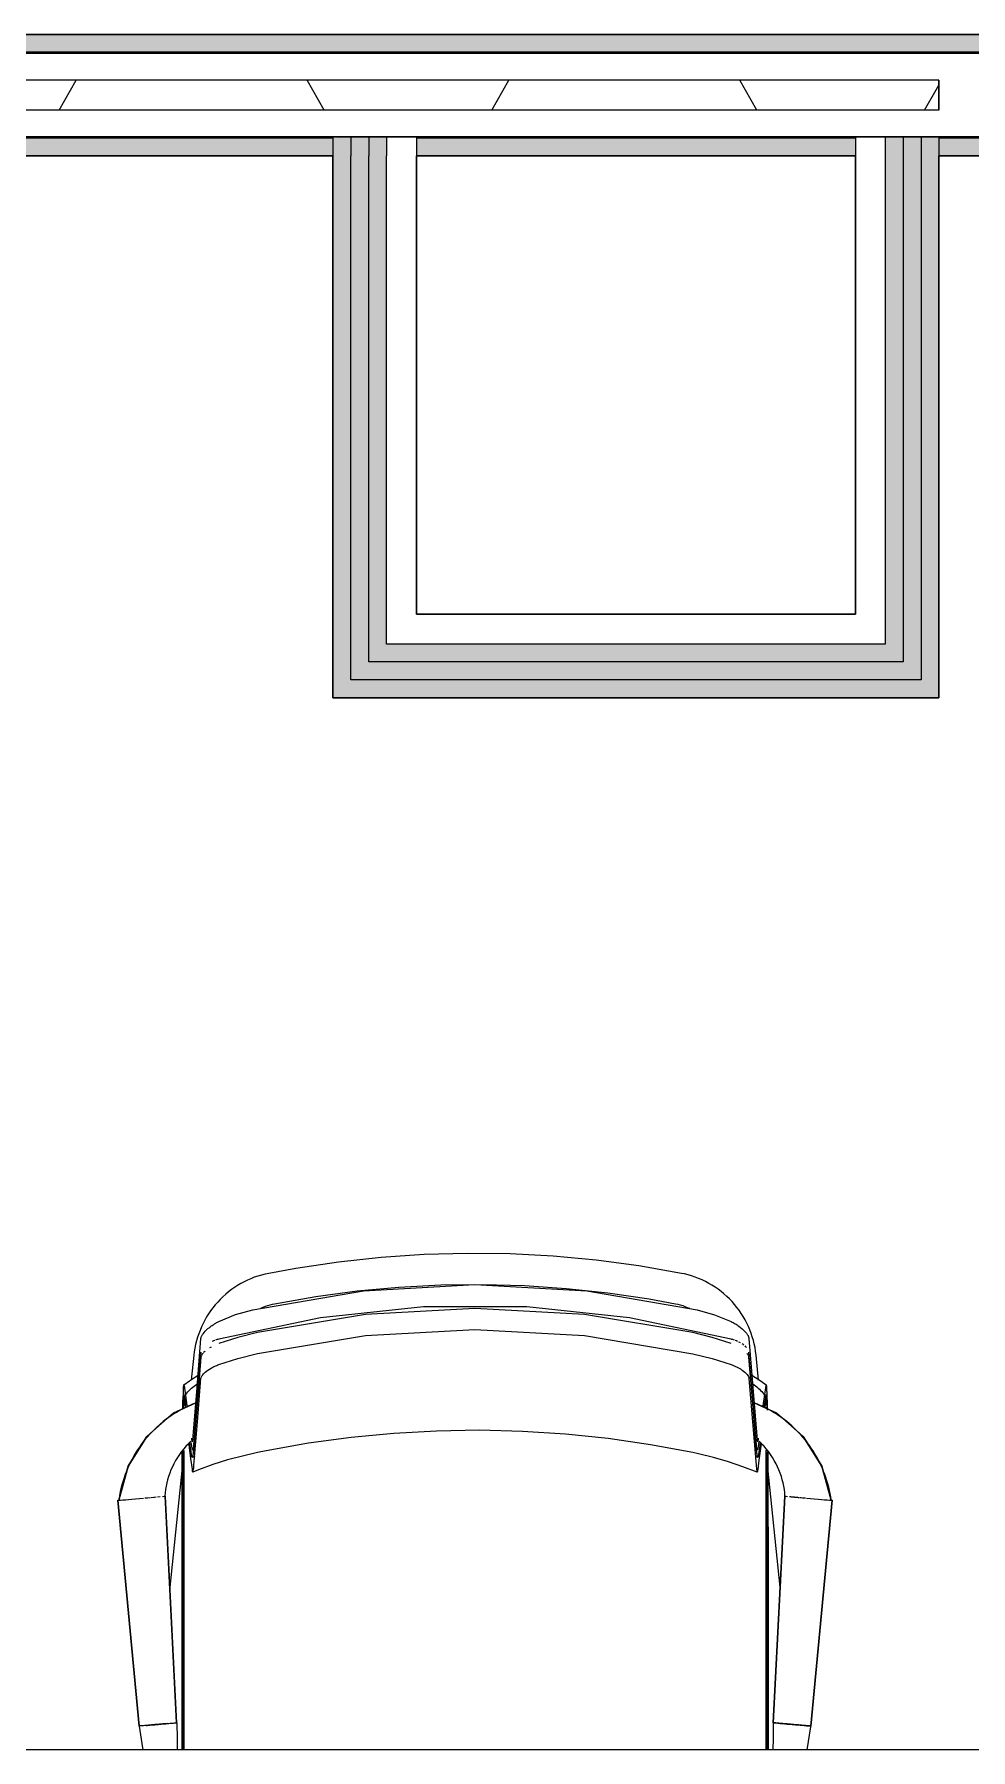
# Model space of a CAD drawing. Header units: millimetres. Extents: x 155920 to 295199, y -4084 to 97293.
# Drawn here: x 160446 to 161232, y 25469 to 26907 of the extents above; entities that cross this region are included whole.
import ezdxf

# ---------------------------------------------------------------- set-up
doc = ezdxf.new("R2010")
doc.units = ezdxf.units.MM
doc.header["$MEASUREMENT"] = 0
for name, color, linetype, lineweight in [('A-WALL', 7, 'CONTINUOUS', 9), ('A-WALL-PATT', 7, 'CONTINUOUS', 25), ('I-FURN', 8, 'CONTINUOUS', 9), ('I-WALL', 7, 'CONTINUOUS', 9)]:
    doc.layers.add(name, color=color, linetype=linetype, lineweight=lineweight)

msp = doc.modelspace()

# ---------------------------------------------------------------- hatches: boundary and pattern name
at = {"layer": 'A-WALL-PATT', "lineweight": 5}
for points in [[(157938, 26892.3), (161204.9, 26892.3), (161204.9, 26907.3), (157247.8, 26907.3), (157247.8, 26892.3), (157340, 26892.3)], [(160726.7, 26366.1), (160726.7, 26821.3), (160711.7, 26821.3), (160711.7, 26366.1)], [(160726.7, 26381.1), (160741.7, 26381.1), (160741.7, 26821.3), (160726.7, 26821.3), (160726.7, 26395.5)], [(161159.9, 26396.1), (161174.9, 26396.1), (161174.9, 26821.3), (161159.9, 26821.3), (161159.9, 26421.1)], [(161189.9, 26381.1), (161189.9, 26821.3), (161174.9, 26821.3), (161174.9, 26381.1)], [(160928.1, 26381.1), (161174.9, 26381.1), (161174.9, 26396.1), (160741.7, 26395.5), (160741.7, 26381.1), (160766.7, 26381.1)], [(160928.1, 26366.1), (161189.9, 26366.1), (161189.9, 26381.1), (160726.7, 26381.1), (160726.7, 26366.1), (160766.7, 26366.1)]]:
    msp.add_hatch(color=256, dxfattribs=at).paths.add_polyline_path(points, flags=0)
at = {"layer": 'A-WALL-PATT', "lineweight": 9}
h = msp.add_hatch(color=256, dxfattribs=at)
h.paths.add_polyline_path([(163308.8, 26856.3), (163308.8, 26892.3), (163415.8, 26892.3), (163415.8, 26907.3), (163293.8, 26907.3), (163293.8, 26856.3)], flags=0)
h.paths.add_polyline_path([(162268.8, 26856.3), (162283.8, 26856.3), (162283.8, 26907.3), (161983.8, 26907.3), (161983.8, 26892.3), (162268.8, 26892.3)], flags=0)
h.paths.add_polyline_path([(161583.8, 26892.3), (161583.8, 26907.3), (161204.9, 26907.3), (161204.9, 26892.3), (161526.1, 26892.3)], flags=0)
at = {"layer": 'A-WALL-PATT', "lineweight": 5}
h = msp.add_hatch(color=256, dxfattribs=at)
h.paths.add_polyline_path([(163308.8, 26805.3), (163308.8, 26856.3), (163293.8, 26856.3), (163293.8, 26805.3)], flags=0)
h.paths.add_polyline_path([(163400.8, 26805.3), (163415.8, 26805.3), (163415.8, 26820.3), (163400.8, 26820.3)], flags=0)
h.paths.add_polyline_path([(162283.8, 26805.3), (162283.8, 26856.3), (162268.8, 26856.3), (162268.8, 26820.3), (161983.8, 26820.3), (161983.8, 26805.3)], flags=0)
h.paths.add_polyline_path([(161227.1, 26805.3), (161583.8, 26805.3), (161583.8, 26820.3), (161204.9, 26820.3), (161204.9, 26805.3)], flags=0)
at = {"layer": 'A-WALL-PATT', "lineweight": 9}
h = msp.add_hatch(color=256, dxfattribs=at)
h.paths.add_polyline_path([(160928.1, 26805.3), (161134.9, 26805.3), (161134.9, 26820.3), (160766.7, 26820.3), (160766.7, 26805.3)], flags=0)
h.paths.add_polyline_path([(157340, 26805.3), (160696.7, 26805.3), (160696.7, 26820.3), (157247.8, 26820.3), (157247.8, 26805.3)], flags=0)
for points in [[(160711.7, 26351.1), (160711.7, 26821.3), (160696.7, 26820.3), (160696.7, 26351.1)], [(161189.9, 26366.1), (161204.9, 26366.1), (161204.9, 26821.3), (161189.9, 26821.3), (161189.9, 26381.1)], [(160928.1, 26351.1), (161204.9, 26351.1), (161204.9, 26366.1), (160711.7, 26366.1), (160711.7, 26351.1), (160766.7, 26351.1)]]:
    msp.add_hatch(color=256, dxfattribs=at).paths.add_polyline_path(points, flags=0)

# ---------------------------------------------------------------- linework, layer by layer
at = {"layer": 'A-WALL'}
for p, q in [((161204.9, 26892.3), (157247.8, 26892.3)), ((161204.9, 26891.3), (157247.8, 26891.3)), ((161583.8, 26892.3), (161204.9, 26892.3)), ((161583.8, 26891.3), (161204.9, 26891.3)), ((161204.9, 26868.8), (157247.8, 26868.8)), ((161204.9, 26843.8), (161204.9, 26868.8)), ((161204.9, 26868.8), (161204.9, 26843.8)), ((161204.9, 26843.8), (157247.8, 26843.8)), ((160696.7, 26821.3), (157247.8, 26821.3)), ((160696.7, 26820.3), (157247.8, 26820.3)), ((160711.7, 26821.3), (160696.7, 26821.3)), ((160696.7, 26821.3), (160711.7, 26821.3)), ((160696.7, 26821.3), (160696.7, 26820.3)), ((160696.7, 26820.3), (160696.7, 26805.3)), ((160726.7, 26821.3), (160711.7, 26821.3)), ((160711.7, 26821.3), (160726.7, 26821.3)), ((160711.7, 26821.3), (160711.7, 26805.3)), ((160741.7, 26821.3), (160726.7, 26821.3)), ((160726.7, 26821.3), (160741.7, 26821.3)), ((160726.7, 26821.3), (160726.7, 26805.3)), ((160766.7, 26821.3), (160741.7, 26821.3)), ((160741.7, 26821.3), (160766.7, 26821.3)), ((160741.7, 26821.3), (160741.7, 26805.3)), ((161134.9, 26821.3), (160766.7, 26821.3)), ((160766.7, 26821.3), (160766.7, 26820.3)), ((161134.9, 26820.3), (160766.7, 26820.3)), ((160766.7, 26820.3), (160766.7, 26805.3)), ((161159.9, 26821.3), (161134.9, 26821.3)), ((161134.9, 26821.3), (161159.9, 26821.3)), ((161134.9, 26821.3), (161134.9, 26820.3)), ((161134.9, 26820.3), (161134.9, 26805.3)), ((161174.9, 26821.3), (161159.9, 26821.3)), ((161159.9, 26821.3), (161174.9, 26821.3)), ((161159.9, 26821.3), (161159.9, 26805.3)), ((161189.9, 26821.3), (161174.9, 26821.3)), ((161174.9, 26821.3), (161189.9, 26821.3)), ((161174.9, 26821.3), (161174.9, 26805.3)), ((161204.9, 26821.3), (161189.9, 26821.3)), ((161189.9, 26821.3), (161204.9, 26821.3)), ((161189.9, 26821.3), (161189.9, 26805.3)), ((161583.8, 26821.3), (161204.9, 26821.3)), ((161204.9, 26821.3), (161204.9, 26820.3)), ((161583.8, 26820.3), (161204.9, 26820.3)), ((161204.9, 26820.3), (161204.9, 26805.3)), ((160711.7, 26366.1), (160711.7, 26805.3)), ((160726.7, 26381.1), (160726.7, 26805.3)), ((160741.7, 26396.1), (160741.7, 26805.3)), ((161159.9, 26805.3), (161159.9, 26421.1)), ((161174.9, 26805.3), (161174.9, 26421.1)), ((161189.9, 26805.3), (161189.9, 26421.1)), ((161159.9, 26421.1), (161159.9, 26396.1)), ((161174.9, 26421.1), (161174.9, 26396.1)), ((161189.9, 26421.1), (161189.9, 26381.1)), ((160766.7, 26396.1), (160741.7, 26396.1)), ((161159.9, 26396.1), (160766.7, 26396.1)), ((161174.9, 26396.1), (161174.9, 26381.1)), ((160741.7, 26381.1), (160726.7, 26381.1)), ((160766.7, 26381.1), (160741.7, 26381.1)), ((161174.9, 26381.1), (160766.7, 26381.1)), ((161189.9, 26381.1), (161189.9, 26366.1)), ((160726.7, 26366.1), (160711.7, 26366.1)), ((160766.7, 26366.1), (160726.7, 26366.1)), ((161189.9, 26366.1), (160766.7, 26366.1))]:
    msp.add_line(p, q, dxfattribs=at)
at = {"layer": 'A-WALL-PATT', "linetype": 'Continuous', "lineweight": 9}
for p, q in [((160467, 26843.8), (160481.4, 26868.8)), ((160689.4, 26843.8), (160675, 26868.8)), ((160829.9, 26843.8), (160844.3, 26868.8)), ((161052.3, 26843.8), (161037.9, 26868.8)), ((161192.8, 26843.8), (161204.9, 26864.8))]:
    msp.add_line(p, q, dxfattribs=at)
at = {"layer": 'I-FURN'}
for p, q in [((160701.2, 25877.8), (160665.5, 25872.5)), ((160737.1, 25881.7), (160701.2, 25877.8)), ((160773.2, 25884.1), (160737.1, 25881.7)), ((160809.3, 25885.1), (160773.2, 25884.1)), ((160845.4, 25884.7), (160809.3, 25885.1)), ((160881.5, 25882.8), (160845.4, 25884.7)), ((160917.5, 25879.4), (160881.5, 25882.8)), ((160953.3, 25874.6), (160917.5, 25879.4)), ((160625, 25862.7), (160622.2, 25861.3)), ((160627.8, 25863.9), (160625, 25862.7)), ((160630.7, 25865.1), (160627.8, 25863.9)), ((160633.7, 25866.1), (160630.7, 25865.1)), ((160636.7, 25867), (160633.7, 25866.1)), ((160639.7, 25867.8), (160636.7, 25867)), ((160642.8, 25868.4), (160639.7, 25867.8)), ((160665.5, 25872.5), (160642.8, 25868.4)), ((160988.9, 25868.4), (160953.3, 25874.6)), ((160991.5, 25867.9), (160988.9, 25868.4)), ((160994.6, 25867.1), (160991.5, 25867.9)), ((160997.5, 25866.2), (160994.6, 25867.1)), ((161000.5, 25865.2), (160997.5, 25866.2)), ((161003.4, 25864.1), (161000.5, 25865.2)), ((161006.3, 25862.9), (161003.4, 25864.1)), ((161009.1, 25861.5), (161006.3, 25862.9)), ((161011.8, 25860), (161009.1, 25861.5)), ((160604.4, 25848.8), (160602.1, 25846.6)), ((160606.7, 25850.9), (160604.4, 25848.8)), ((160609.1, 25852.9), (160606.7, 25850.9)), ((160611.6, 25854.8), (160609.1, 25852.9)), ((160614.1, 25856.6), (160611.6, 25854.8)), ((160616.7, 25858.2), (160614.1, 25856.6)), ((160619.4, 25859.8), (160616.7, 25858.2)), ((160622.2, 25861.3), (160619.4, 25859.8)), ((160629.5, 25837.9), (160722.2, 25853.7)), ((160647.7, 25842.9), (160682.3, 25848.9)), ((160682.3, 25848.9), (160717.1, 25853.6)), ((160717.1, 25853.6), (160752, 25856.8)), ((160722.2, 25853.7), (160815.8, 25859)), ((160752, 25856.8), (160787.1, 25858.7)), ((160787.1, 25858.7), (160822.2, 25859.1)), ((160815.8, 25859), (160909.5, 25853.7)), ((160822.2, 25859.1), (160857.2, 25858.2)), ((160857.2, 25858.2), (160892.3, 25855.8)), ((160892.3, 25855.8), (160927.1, 25852.1)), ((160909.5, 25853.7), (161002.2, 25837.9)), ((160927.1, 25852.1), (160961.9, 25846.9)), ((161014.5, 25858.5), (161011.8, 25860)), ((161017.2, 25856.8), (161014.5, 25858.5)), ((161019.7, 25855), (161017.2, 25856.8)), ((161022.2, 25853.1), (161019.7, 25855)), ((161024.6, 25851.2), (161022.2, 25853.1)), ((161027, 25849.1), (161024.6, 25851.2)), ((161029.2, 25846.9), (161027, 25849.1)), ((160592.4, 25834.5), (160590.7, 25831.8)), ((160594.1, 25837.1), (160592.4, 25834.5)), ((160596, 25839.6), (160594.1, 25837.1)), ((160597.9, 25842), (160596, 25839.6)), ((160600, 25844.3), (160597.9, 25842)), ((160602.1, 25846.6), (160600, 25844.3)), ((160601, 25828.1), (160615, 25833.8)), ((160615, 25833.8), (160629.5, 25837.9)), ((160724.1, 25833.8), (160633.3, 25818.7)), ((160636.2, 25839.2), (160638.1, 25840)), ((160638.1, 25840), (160640, 25840.8)), ((160640, 25840.8), (160642, 25841.4)), ((160642, 25841.4), (160644, 25842)), ((160644, 25842), (160646, 25842.5)), ((160646, 25842.5), (160647.7, 25842.9)), ((160772.5, 25840.2), (160686.2, 25831.2)), ((160815.8, 25838.9), (160724.1, 25833.8)), ((160859.2, 25840.2), (160772.5, 25840.2)), ((160907.6, 25833.8), (160815.8, 25838.9)), ((160945.5, 25831.2), (160859.2, 25840.2)), ((160998.4, 25818.7), (160907.6, 25833.8)), ((160961.9, 25846.9), (160983.9, 25842.9)), ((160983.9, 25842.9), (160986, 25842.5)), ((160986, 25842.5), (160988, 25841.9)), ((160988, 25841.9), (160990, 25841.3)), ((160990, 25841.3), (160991.9, 25840.7)), ((160991.9, 25840.7), (160993.9, 25839.9)), ((160993.9, 25839.9), (160995.8, 25839.1)), ((161002.2, 25837.9), (161016.6, 25833.7)), ((161016.6, 25833.7), (161030.6, 25828)), ((161031.4, 25844.7), (161029.2, 25846.9)), ((161033.4, 25842.3), (161031.4, 25844.7)), ((161035.4, 25839.9), (161033.4, 25842.3)), ((161037.3, 25837.4), (161035.4, 25839.9)), ((161039.1, 25834.8), (161037.3, 25837.4)), ((161040.7, 25832.2), (161039.1, 25834.8)), ((160585.2, 25820.6), (160584.1, 25817.7)), ((160586.4, 25823.5), (160585.2, 25820.6)), ((160587.7, 25826.3), (160586.4, 25823.5)), ((160589.2, 25829.1), (160587.7, 25826.3)), ((160590.7, 25831.8), (160589.2, 25829.1)), ((160686.2, 25831.2), (160601, 25813.2)), ((160633.3, 25818.7), (160617, 25814.6)), ((160724.1, 25816.2), (160815.8, 25821.3)), ((160815.8, 25821.3), (160907.6, 25816.2)), ((161030.6, 25813.2), (160945.5, 25831.2)), ((161014.6, 25814.5), (160998.4, 25818.7)), ((161042.3, 25829.5), (161040.7, 25832.2)), ((161043.7, 25826.7), (161042.3, 25829.5)), ((161045.1, 25823.9), (161043.7, 25826.7)), ((161046.3, 25821.1), (161045.1, 25823.9)), ((161047.4, 25818.1), (161046.3, 25821.1)), ((160580.9, 25805.7), (160580.4, 25802.6)), ((160581.5, 25808.7), (160580.9, 25805.7)), ((160582.3, 25811.8), (160581.5, 25808.7)), ((160583.1, 25814.8), (160582.3, 25811.8)), ((160582.7, 25772.6), (160586, 25813.9)), ((160584.1, 25817.7), (160583.1, 25814.8)), ((160617, 25814.6), (160601, 25809.6)), ((160633.3, 25801.1), (160724.1, 25816.2)), ((160907.6, 25816.2), (160998.4, 25801)), ((161030.6, 25809.5), (161014.6, 25814.5)), ((161045.6, 25813.8), (161048.9, 25772.6)), ((161048.4, 25815.2), (161047.4, 25818.1)), ((161049.3, 25812.2), (161048.4, 25815.2)), ((161050, 25809.2), (161049.3, 25812.2)), ((161050.7, 25806.1), (161050, 25809.2)), ((161051.2, 25803), (161050.7, 25806.1)), ((160580.1, 25799.9), (160577.9, 25778.8)), ((160580.4, 25802.6), (160580.1, 25799.9)), ((160586, 25802.3), (160582.8, 25762.5)), ((160586, 25798), (160582.8, 25758.9)), ((160601, 25791.9), (160617, 25796.9)), ((160617, 25796.9), (160633.3, 25801.1)), ((160998.4, 25801), (161014.6, 25796.9)), ((161014.6, 25796.9), (161030.6, 25791.9)), ((161048.8, 25762.4), (161045.6, 25802.2)), ((161048.8, 25758.9), (161045.6, 25798)), ((161051.5, 25799.9), (161051.2, 25803)), ((161053.7, 25778.8), (161051.5, 25799.9)), ((160571.6, 25774.9), (160576.4, 25778.4)), ((160576.4, 25778.4), (160581.3, 25781.6)), ((160581.3, 25781.6), (160583.6, 25782.9)), ((160581.3, 25774.7), (160582.5, 25775.5)), ((160583, 25743.9), (160586, 25780.4)), ((161045.6, 25780.3), (161048.6, 25743.9)), ((161048.1, 25782.9), (161051, 25781.2)), ((161048.8, 25775.7), (161050, 25774.9)), ((161051, 25781.2), (161055.9, 25777.9)), ((161055.9, 25777.9), (161060, 25774.9)), ((160572.1, 25762.6), (160570.8, 25762.3)), ((160570.8, 25762.3), (160571, 25755.5)), ((160570.8, 25755.3), (160570.8, 25762.3)), ((160571, 25762.3), (160571.2, 25769)), ((160571.4, 25764.4), (160571.3, 25762.3)), ((160572.2, 25759.9), (160571.7, 25766.1)), ((160571.8, 25774.4), (160574.1, 25757.6)), ((160572.1, 25765), (160572.3, 25765.4)), ((160572.3, 25765.4), (160572.5, 25765.7)), ((160572.4, 25763.7), (160572.3, 25764.6)), ((160572.6, 25762.7), (160572.4, 25763.7)), ((160572.5, 25765.7), (160572.6, 25765.7)), ((160572.6, 25765.7), (160573.4, 25766.9)), ((160573.4, 25757.3), (160572.6, 25762.7)), ((160573.4, 25766.9), (160574.2, 25768)), ((160574.2, 25768), (160575.1, 25769.1)), ((160575.1, 25769.1), (160576, 25770.1)), ((160576, 25770.1), (160577, 25771.1)), ((160577, 25771.1), (160578, 25772.1)), ((160578, 25772.1), (160579.1, 25773)), ((160579.1, 25773), (160580.2, 25773.9)), ((160579.5, 25731.9), (160582.7, 25772.6)), ((160582.8, 25762.5), (160579.8, 25724.7)), ((160580.2, 25773.9), (160581.3, 25774.7)), ((161051.8, 25724.6), (161048.8, 25762.4)), ((161048.9, 25772.6), (161052.2, 25731.9)), ((161050, 25774.9), (161051.2, 25774.1)), ((161051.2, 25774.1), (161052.3, 25773.2)), ((161052.3, 25773.2), (161053.4, 25772.2)), ((161053.4, 25772.2), (161054.4, 25771.3)), ((161054.4, 25771.3), (161055.4, 25770.2)), ((161055.4, 25770.2), (161056.4, 25769.2)), ((161056.4, 25769.2), (161057.3, 25768.1)), ((161057.3, 25768.1), (161058.2, 25767)), ((161057.5, 25757.4), (161059.9, 25774.4)), ((161058.2, 25767), (161059, 25765.8)), ((161059.4, 25764.5), (161058.3, 25757.1)), ((161059, 25765.8), (161059.6, 25764.9)), ((161060, 25766.1), (161059.4, 25759.9)), ((161060.3, 25762.4), (161060.3, 25764.4)), ((161060.5, 25769), (161060.6, 25762.4)), ((161060.8, 25755.2), (161061.1, 25762.4)), ((161061.1, 25753.8), (161061.1, 25762.4)), ((160540.6, 25731.7), (160562.7, 25751.2)), ((160562.7, 25751.2), (160540.6, 25731.7)), ((160562.7, 25751.2), (160540.6, 25731.7)), ((160557.2, 25746.3), (160562.7, 25751.2)), ((160562.7, 25751.2), (160581.7, 25759.9)), ((160581.7, 25759.9), (160562.7, 25751.2)), ((160581.7, 25759.9), (160562.7, 25751.2)), ((160562.7, 25751.2), (160569.4, 25754.2)), ((160572.6, 25756.8), (160572.2, 25759.9)), ((160582.8, 25758.9), (160579.6, 25719.9)), ((161052, 25719.9), (161048.8, 25758.9)), ((161068.9, 25751.2), (161050, 25759.9)), ((161050, 25759.9), (161068.9, 25751.2)), ((161068.9, 25751.2), (161050, 25759.9)), ((161059.4, 25759.9), (161059, 25756.4)), ((161062.3, 25754.2), (161068.9, 25751.2)), ((161091, 25731.7), (161068.9, 25751.2)), ((161068.9, 25751.2), (161091, 25731.7)), ((161068.9, 25751.2), (161074.5, 25746.3)), ((161091, 25731.7), (161068.9, 25751.2)), ((160540.6, 25731.7), (160546.2, 25736.6)), ((160580.1, 25707.5), (160583, 25743.9)), ((160747.7, 25734.2), (160711.9, 25730.8)), ((160783.6, 25736.2), (160747.7, 25734.2)), ((160819.6, 25736.8), (160783.6, 25736.2)), ((160855.6, 25735.9), (160819.6, 25736.8)), ((160891.6, 25733.6), (160855.6, 25735.9)), ((160927.4, 25729.9), (160891.6, 25733.6)), ((161048.6, 25743.9), (161051.6, 25707.5)), ((161085.5, 25736.6), (161091, 25731.7)), ((160525, 25706.7), (160540.6, 25731.7)), ((160540.6, 25731.7), (160525, 25706.7)), ((160540.6, 25731.7), (160525, 25706.7)), ((160525, 25706.7), (160535.1, 25722.8)), ((160536.7, 25725.4), (160540.6, 25731.7)), ((160570.3, 25691.6), (160570.2, 25718.2)), ((160570.3, 25718.3), (160570.4, 25655.8)), ((160570.8, 25716.6), (160570.8, 25719.2)), ((160571.5, 25719.9), (160571.5, 25718)), ((160571.5, 25718), (160571.5, 25469)), ((160575.7, 25725.2), (160576, 25722.2)), ((160576, 25722.2), (160577.2, 25713.2)), ((160578, 25716.5), (160576.7, 25726.1)), ((160578.6, 25721.7), (160577.9, 25726.7)), ((160578, 25730.1), (160578.1, 25728.8)), ((160633.3, 25718.1), (160620.7, 25715.2)), ((160640.7, 25719.6), (160633.3, 25718.1)), ((160676.2, 25725.9), (160640.7, 25719.6)), ((160711.9, 25730.8), (160676.2, 25725.9)), ((160963, 25724.7), (160927.4, 25729.9)), ((160998.4, 25718.1), (160963, 25724.7)), ((161003.4, 25717), (160998.4, 25718.1)), ((161053.8, 25726.8), (161053, 25721.6)), ((161053.5, 25728.8), (161053.7, 25730.3)), ((161054.9, 25726.1), (161053.6, 25716.5)), ((161054.2, 25711.8), (161055.3, 25719.5)), ((161055.3, 25719.5), (161056, 25725.2)), ((161060, 25718), (161060, 25720.1)), ((161060, 25469), (161060, 25718)), ((161061.1, 25716.6), (161061.1, 25718.8)), ((161061.3, 25655.8), (161061.4, 25718.3)), ((161061.5, 25718.2), (161061.4, 25691.6)), ((161106.7, 25706.7), (161091, 25731.7)), ((161091, 25731.7), (161106.7, 25706.7)), ((161091, 25731.7), (161094.9, 25725.4)), ((161106.7, 25706.7), (161091, 25731.7)), ((161096.6, 25722.8), (161106.7, 25706.7)), ((160517, 25678.2), (160525, 25706.7)), ((160525, 25706.7), (160517, 25678.2)), ((160517, 25678.2), (160525, 25706.7)), ((160525, 25706.7), (160517, 25678.2)), ((160570.3, 25705.5), (160559.9, 25605.4)), ((160570.8, 25469), (160570.8, 25716.6)), ((160577.2, 25713.2), (160578.5, 25704.1)), ((160580.7, 25714.9), (160578.7, 25714.1)), ((160583.9, 25703.6), (160579.1, 25701.8)), ((160596, 25708), (160583.9, 25703.6)), ((160608.3, 25711.9), (160596, 25708)), ((160620.7, 25715.2), (160608.3, 25711.9)), ((161015.9, 25714), (161003.4, 25717)), ((161028.3, 25710.4), (161015.9, 25714)), ((161040.5, 25706.3), (161028.3, 25710.4)), ((161052.5, 25701.8), (161040.5, 25706.3)), ((161053, 25714.1), (161051, 25714.9)), ((161053.2, 25704.1), (161054.2, 25711.8)), ((161061.1, 25469), (161061.1, 25716.6)), ((161071.8, 25605.4), (161061.4, 25705.4)), ((161114.6, 25678.2), (161106.7, 25706.7)), ((161106.7, 25706.7), (161114.6, 25678.2)), ((161106.7, 25706.7), (161114.6, 25678.2)), ((161114.6, 25678.2), (161106.7, 25706.7)), ((160570.3, 25655.8), (160570.3, 25691.6)), ((161061.4, 25691.6), (161061.4, 25655.8)), ((160534.1, 25488.8), (160516.2, 25678.1)), ((160516.2, 25678.1), (160534.1, 25488.8)), ((160516.2, 25678.1), (160516.5, 25678.1)), ((160516.5, 25678.1), (160517.3, 25678.2)), ((160517.3, 25678.2), (160518.6, 25678.3)), ((160518.6, 25678.3), (160520.4, 25678.4)), ((160520.4, 25678.4), (160522.6, 25678.6)), ((160522.6, 25678.6), (160525.2, 25678.9)), ((160525.2, 25678.9), (160528.1, 25679.1)), ((160528.1, 25679.1), (160531.2, 25679.4)), ((160531.2, 25679.4), (160534.5, 25679.7)), ((160534.5, 25679.7), (160537.8, 25680)), ((160538.8, 25680.1), (160541, 25680.3)), ((160541, 25680.3), (160543.7, 25680.5)), ((160544.1, 25680.5), (160548.3, 25680.9)), ((160544.1, 25680.5), (160547, 25680.8)), ((160549.6, 25681), (160551.8, 25681.2)), ((160549.6, 25681), (160551.8, 25681.2)), ((160553.6, 25681.4), (160555, 25681.5)), ((160555, 25681.5), (160555.8, 25681.5)), ((160555.8, 25681.5), (160556, 25681.6)), ((160556, 25681.6), (160565.6, 25491.6)), ((160565.6, 25491.6), (160556, 25681.6)), ((161066, 25491.6), (161075.6, 25681.6)), ((161075.6, 25681.6), (161066, 25491.6)), ((161075.6, 25681.6), (161075.9, 25681.5)), ((161075.9, 25681.5), (161076.7, 25681.5)), ((161076.7, 25681.5), (161078, 25681.4)), ((161079.8, 25681.2), (161082.1, 25681)), ((161084.6, 25680.8), (161087.5, 25680.5)), ((161088, 25680.5), (161090.7, 25680.3)), ((161090.7, 25680.3), (161092.9, 25680.1)), ((161093.9, 25680), (161097.2, 25679.7)), ((161097.2, 25679.7), (161100.4, 25679.4)), ((161115.5, 25678.1), (161097.6, 25488.8)), ((161097.6, 25488.8), (161115.5, 25678.1)), ((161100.4, 25679.4), (161103.5, 25679.1)), ((161103.5, 25679.1), (161106.4, 25678.9)), ((161106.4, 25678.9), (161109, 25678.6)), ((161109, 25678.6), (161111.3, 25678.4)), ((161111.3, 25678.4), (161113.1, 25678.3)), ((161113.1, 25678.3), (161114.4, 25678.2)), ((161114.4, 25678.2), (161115.2, 25678.1)), ((161115.2, 25678.1), (161115.5, 25678.1)), ((160570.4, 25655.8), (160569.9, 25655.8)), ((160569.9, 25655.8), (160569.9, 25469)), ((161061.7, 25655.8), (161061.3, 25655.8)), ((161061.7, 25655.8), (161061.7, 25469)), ((160534.2, 25488.8), (160536.4, 25474.3)), ((160565.8, 25491.6), (160566, 25478.5)), ((161066, 25491.6), (161065.8, 25478.5)), ((161094.5, 25469), (161097.5, 25488.1)), ((161097.5, 25488.1), (161097.6, 25488.8)), ((160536.4, 25474.3), (160537.3, 25469)), ((160566, 25478.5), (160566.1, 25469)), ((161065.8, 25478.5), (161065.7, 25469)), ((162185.8, 25469), (156885.8, 25469))]:
    msp.add_line(p, q, dxfattribs=at)
msp.add_ellipse((160816.2, 25251.3), major_axis=(-825, 0), ratio=0.648816, start_param=4.410918, end_param=4.412924, dxfattribs=at)
for points, knots in [([(160586, 25813.9), (160586.1, 25814.4), (160586.4, 25815.6), (160588.1, 25818.3), (160590.7, 25821.1), (160593.5, 25823.4), (160594.9, 25824.4), (160596.1, 25825.2), (160597.2, 25826), (160598.9, 25827), (160600.2, 25827.6), (160601, 25828.1)], [0, 0, 0, 0, 0.142857, 0.285714, 0.571429, 0.678571, 0.732143, 0.785714, 0.839286, 0.892857, 1, 1, 1, 1]), ([(161030.6, 25828), (161031.8, 25827.4), (161034.1, 25826.2), (161038.2, 25823.5), (161041.4, 25820.6), (161043.3, 25818.4), (161044.1, 25817.3), (161044.6, 25816.5), (161045, 25815.8), (161045.4, 25814.9), (161045.6, 25814.2), (161045.6, 25813.8)], [0, 0, 0, 0, 0.142857, 0.285714, 0.571429, 0.678571, 0.732143, 0.785714, 0.839286, 0.892857, 1, 1, 1, 1]), ([(160586, 25780.4), (160586.1, 25781.1), (160586.8, 25782.7), (160589.5, 25785.8), (160593.4, 25788.5), (160597.6, 25790.6), (160599.9, 25791.5), (160601, 25791.9)], [-1, -1, -1, -1, -0.785714, -0.571429, -0.285714, -0.142857, 0, 0, 0, 0]), ([(160587.7, 25801.3), (160587.4, 25801), (160587.1, 25800.6), (160586.9, 25800.2), (160586.8, 25800)], [0.7142857, 0.7142857, 0.7142857, 0.7142857, 0.7857143, 0.8194696, 0.8194696, 0.8194696, 0.8194696]), ([(161030.6, 25791.9), (161031.5, 25791.6), (161032.8, 25791.1), (161034.4, 25790.4), (161035.6, 25789.8), (161036.8, 25789.2), (161038.3, 25788.3), (161041.1, 25786.5), (161043.7, 25784.2), (161045.3, 25781.9), (161045.6, 25780.8), (161045.6, 25780.3)], [-1, -1, -1, -1, -0.892857, -0.839286, -0.785714, -0.732143, -0.678571, -0.571429, -0.285714, -0.142857, 0, 0, 0, 0]), ([(160572.3, 25764.6), (160572.2, 25764.8), (160572.1, 25765.1), (160572, 25764.8), (160571.8, 25763.1), (160571.7, 25760.4), (160571.6, 25758.7), (160571.6, 25757.7)], [0, 0, 0, 0, 0.166667, 0.333333, 0.666667, 0.833333, 1, 1, 1, 1]), ([(160581.3, 25759.6), (160575, 25757.2), (160560.2, 25749.7), (160540, 25732.3), (160523.9, 25707.2), (160518.4, 25688), (160517, 25678.2)], [0.2610854, 0.2610854, 0.2610854, 0.2610854, 0.4, 0.6, 0.8, 1, 1, 1, 1]), ([(161114.6, 25678.2), (161112.6, 25692.9), (161104.7, 25714.2), (161086.1, 25737.3), (161069.3, 25750.8), (161056.7, 25757.2), (161050.4, 25759.6)], [-1, -1, -1, -1, -0.7, -0.55, -0.4, -0.2610856, -0.2610856, -0.2610856, -0.2610856]), ([(160577.6, 25727.7), (160576.2, 25726.4), (160569.1, 25719.1), (160559.5, 25703.8), (160556.2, 25688.9), (160555.8, 25681.6)], [0.4429331, 0.4429331, 0.4429331, 0.4429331, 0.5, 0.75, 1, 1, 1, 1]), ([(161075.8, 25681.6), (161075.4, 25688.9), (161072.1, 25703.8), (161062.5, 25719.1), (161055.4, 25726.4), (161054.1, 25727.7)], [0, 0, 0, 0, 0.25, 0.5, 0.5570619, 0.5570619, 0.5570619, 0.5570619]), ([(161079.7, 25681.2), (161079.8, 25681.2), (161080.2, 25681.2), (161081, 25681.1), (161082, 25681), (161082.7, 25681), (161083.1, 25680.9), (161083.3, 25680.9), (161083.6, 25680.9), (161084, 25680.8), (161084.7, 25680.8), (161085.6, 25680.7), (161086.7, 25680.6), (161087.3, 25680.5), (161087.5, 25680.5)], [-0.8645336, -0.8645336, -0.8645336, -0.8645336, -0.8611111, -0.8333333, -0.8055556, -0.7916667, -0.7847222, -0.7777778, -0.7708333, -0.7638889, -0.75, -0.7222222, -0.6944444, -0.6777833, -0.6777833, -0.6777833, -0.6777833]), ([(160552.7, 25490.4), (160553.6, 25490.5), (160555.4, 25490.7), (160557, 25490.8), (160557.7, 25490.9)], [-0.4444444, -0.4444444, -0.4444444, -0.4444444, -0.3888889, -0.3368151, -0.3368151, -0.3368151, -0.3368151]), ([(160562.1, 25491.2), (160562.7, 25491.3), (160563.7, 25491.4), (160565.3, 25491.5), (160565.8, 25491.6), (160565.8, 25491.6)], [-0.2222222, -0.2222222, -0.2222222, -0.2222222, -0.1666667, -0.1111111, 0, 0, 0, 0]), ([(161081.8, 25490.2), (161080.9, 25490.3), (161079.1, 25490.4), (161076.4, 25490.7), (161073.9, 25490.9), (161071.6, 25491.1), (161069.7, 25491.2), (161068.1, 25491.4), (161066.5, 25491.5), (161066, 25491.6), (161066, 25491.6)], [-0.4999756, -0.4999756, -0.4999756, -0.4999756, -0.4444444, -0.3888889, -0.3333333, -0.2777778, -0.2222222, -0.1666667, -0.1111111, 0, 0, 0, 0]), ([(161066, 25491.6), (161066, 25491.6), (161066.2, 25491.5), (161067.1, 25491.5), (161069.5, 25491.3), (161074.5, 25490.8), (161079.1, 25490.4), (161081.8, 25490.2)], [-1, -1, -1, -1, -0.9444444, -0.8888889, -0.7777778, -0.6666667, -0.5, -0.5, -0.5, -0.5]), ([(161081.8, 25490.2), (161082.7, 25490.1), (161085.5, 25489.9), (161089, 25489.6), (161091.3, 25489.4), (161092, 25489.3)], [-0.4999756, -0.4999756, -0.4999756, -0.4999756, -0.4444444, -0.3333333, -0.2779256, -0.2779256, -0.2779256, -0.2779256]), ([(161097.6, 25488.8), (161097.6, 25488.8), (161097, 25488.9), (161094.6, 25489.1), (161092.7, 25489.2), (161092, 25489.3)], [-1, -1, -1, -1, -0.8888889, -0.7777778, -0.722393, -0.722393, -0.722393, -0.722393])]:
    msp.add_open_spline(points, degree=3, knots=knots, dxfattribs=at)
for points in [[(160594.5, 25806.6), (160594.1, 25806.4), (160593.6, 25806.1), (160593.2, 25805.9)], [(160597.6, 25812.2), (160596.9, 25811.9), (160596.1, 25811.6), (160595.4, 25811.3)], [(160601, 25813.2), (160600, 25813), (160599.1, 25812.7), (160598.1, 25812.4)], [(161033.4, 25812.4), (161032.5, 25812.7), (161031.6, 25812.9), (161030.6, 25813.2)], [(161036, 25811.3), (161035.4, 25811.6), (161034.7, 25811.9), (161034.1, 25812.1)], [(161038.4, 25810.2), (161038, 25810.4), (161037.6, 25810.6), (161037.2, 25810.8)], [(161041.3, 25808.3), (161040.9, 25808.6), (161040.4, 25808.9), (161039.9, 25809.2)], [(161043.5, 25806.2), (161043.2, 25806.6), (161042.8, 25807.1), (161042.3, 25807.5)], [(160586.5, 25799.6), (160586.3, 25799), (160586.1, 25798.5), (160586, 25798)], [(160589.5, 25803.1), (160589, 25802.7), (160588.6, 25802.3), (160588.2, 25801.9)], [(161044.9, 25800), (161044.6, 25800.4), (161044.3, 25800.8), (161044, 25801.3)], [(161045.6, 25798), (161045.6, 25798.5), (161045.4, 25799), (161045.1, 25799.5)], [(160571.2, 25769), (160571.2, 25770.2), (160571.3, 25772.2), (160571.5, 25774.3), (160571.6, 25775.1), (160571.7, 25774.8), (160571.8, 25774.4)], [(160571.7, 25766.1), (160571.7, 25766.7), (160571.5, 25767.1), (160571.4, 25765.6), (160571.4, 25764.4)], [(161059.7, 25764.6), (161059.6, 25764.9), (161059.5, 25765.1), (161059.5, 25764.8), (161059.4, 25764.5)], [(161060.1, 25757.8), (161060, 25759.6), (161059.9, 25762.6), (161059.8, 25764.2), (161059.7, 25764.6)], [(161059.9, 25774.4), (161059.9, 25774.8), (161060, 25775.1), (161060.2, 25774.3), (161060.3, 25772.2), (161060.4, 25770.2), (161060.5, 25769)], [(161060.3, 25764.4), (161060.2, 25765.6), (161060.1, 25767.1), (161060, 25766.7), (161060, 25766.1)], [(160578.1, 25728.8), (160578.3, 25727.8), (160578.6, 25726.6), (160579, 25727.7), (160579.3, 25730.2), (160579.5, 25731.9)], [(161052.2, 25731.9), (161052.3, 25730.2), (161052.6, 25727.7), (161053.1, 25726.6), (161053.4, 25727.8), (161053.5, 25728.8)], [(160579.6, 25719.9), (160579.5, 25718.3), (160579.2, 25715.8), (160578.8, 25714), (160578.4, 25714.1), (160578.2, 25715.5), (160578, 25716.5)], [(160579.8, 25724.7), (160579.7, 25723.2), (160579.4, 25720.8), (160579, 25719.8), (160578.8, 25720.8), (160578.6, 25721.7)], [(161053, 25721.6), (161052.9, 25720.7), (161052.6, 25719.7), (161052.2, 25720.7), (161052, 25723.1), (161051.8, 25724.6)], [(161053.6, 25716.5), (161053.5, 25715.5), (161053.2, 25714.1), (161052.8, 25714), (161052.4, 25715.8), (161052.2, 25718.3), (161052, 25719.9)], [(160578.5, 25704.1), (160578.6, 25703.1), (160578.9, 25701.8), (160579.3, 25701.7), (160579.7, 25703.5), (160579.9, 25706), (160580.1, 25707.5)], [(161051.6, 25707.5), (161051.7, 25706), (161052, 25703.5), (161052.4, 25701.7), (161052.8, 25701.8), (161053.1, 25703.1), (161053.2, 25704.1)], [(161088, 25680.5), (161088.8, 25680.4), (161089.5, 25680.4), (161090.3, 25680.3)], [(160537.8, 25489.1), (160536.6, 25489), (160534.7, 25488.9), (160534.1, 25488.8), (160534.1, 25488.8)], [(160539.7, 25489.3), (160539.1, 25489.2), (160538.5, 25489.2), (160537.9, 25489.1)], [(160542, 25489.5), (160541.2, 25489.4), (160540.5, 25489.4), (160539.9, 25489.3)], [(160539.9, 25489.3), (160540.5, 25489.4), (160541.2, 25489.4), (160542, 25489.5)], [(160544.5, 25489.7), (160543.6, 25489.6), (160542.9, 25489.6), (160542.1, 25489.5)], [(160542.1, 25489.5), (160542.9, 25489.6), (160543.6, 25489.6), (160544.5, 25489.7)], [(160547.1, 25489.9), (160546.3, 25489.9), (160545.4, 25489.8), (160544.6, 25489.7)], [(160544.6, 25489.7), (160545.4, 25489.8), (160546.3, 25489.9), (160547.1, 25489.9)], [(160549.8, 25490.2), (160549, 25490.1), (160548.1, 25490), (160547.3, 25490)], [(160547.3, 25489.9), (160548.1, 25490), (160549, 25490.1), (160549.8, 25490.2)], [(160552.6, 25490.4), (160551.7, 25490.3), (160550.9, 25490.3), (160550, 25490.2)], [(160550, 25490.2), (160550.9, 25490.3), (160551.7, 25490.3), (160552.6, 25490.4)], [(160555.2, 25490.7), (160554.4, 25490.6), (160553.6, 25490.5), (160552.7, 25490.4)], [(160557.7, 25490.9), (160557, 25490.8), (160556.2, 25490.7), (160555.4, 25490.7)], [(160557.9, 25490.9), (160558.6, 25490.9), (160559.3, 25491), (160560, 25491.1)], [(160560.1, 25491.1), (160560.8, 25491.1), (160561.4, 25491.2), (160562, 25491.2)], [(160565.8, 25491.6), (160565.8, 25491.6), (160565.7, 25491.6), (160565.5, 25491.5)], [(161087.2, 25489.7), (161086.3, 25489.8), (161084.6, 25489.9), (161082.7, 25490.1), (161081.8, 25490.2)], [(161089.7, 25489.5), (161088.9, 25489.6), (161088.1, 25489.6), (161087.2, 25489.7)], [(161092, 25489.3), (161091.3, 25489.4), (161090.5, 25489.4), (161089.7, 25489.5)], [(161092, 25489.3), (161092.7, 25489.2), (161094, 25489.1), (161095.6, 25489), (161096.7, 25488.9), (161097.4, 25488.8), (161097.6, 25488.8), (161097.6, 25488.8)]]:
    msp.add_open_spline(points, degree=3, dxfattribs=at)
at = {"layer": 'I-WALL', "lineweight": 30}
for p, q in [((161204.9, 26907.3), (157247.8, 26907.3)), ((161583.8, 26907.3), (161204.9, 26907.3)), ((157247.8, 26805.3), (160696.7, 26805.3)), ((160696.7, 26805.3), (160696.7, 26351.1)), ((160766.7, 26805.3), (161134.9, 26805.3)), ((160766.7, 26421.1), (160766.7, 26805.3)), ((161134.9, 26805.3), (161134.9, 26421.1)), ((161204.9, 26421.1), (161204.9, 26805.3)), ((161204.9, 26805.3), (161583.8, 26805.3)), ((161134.9, 26421.1), (160766.7, 26421.1)), ((161204.9, 26366.1), (161204.9, 26421.1)), ((161204.9, 26351.1), (161204.9, 26366.1)), ((160696.7, 26351.1), (160711.7, 26351.1)), ((160711.7, 26351.1), (160766.7, 26351.1)), ((160766.7, 26351.1), (161204.9, 26351.1))]:
    msp.add_line(p, q, dxfattribs=at)

doc.saveas('drawing.dxf')
